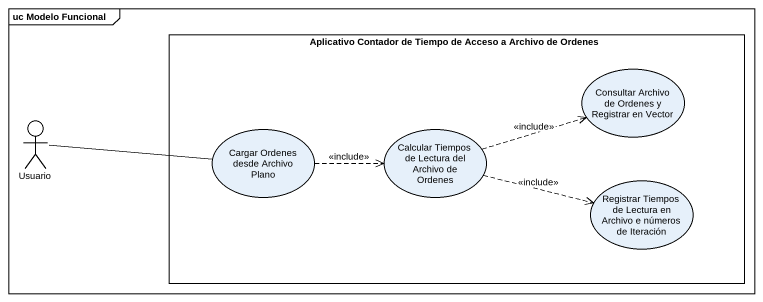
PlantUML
@startuml
mainframe uc Modelo Funcional
rectangle "Aplicativo Contador de Tiempo de Acceso a Archivo de Ordenes" as Aplicativo_Contador_de {
  usecase "Consultar Archivo de Ordenes y Registrar en Vector" as Consultar_Archivo_de
  usecase "Cargar Ordenes desde Archivo Plano" as Cargar_Ordenes_desde
  usecase "Calcular Tiempos de Lectura del Archivo de Ordenes" as Calcular_Tiempos_de_Lectura
  usecase "Registrar Tiempos de Lectura en Archivo e números de Iteración" as Registrar_Tiempos_de
}
actor Usuario
Usuario -right- Cargar_Ordenes_desde
Cargar_Ordenes_desde .right.> Calcular_Tiempos_de_Lectura : <<include>>
Calcular_Tiempos_de_Lectura .right.> Consultar_Archivo_de : <<include>>
Calcular_Tiempos_de_Lectura .right.> Registrar_Tiempos_de : <<include>>
@enduml
